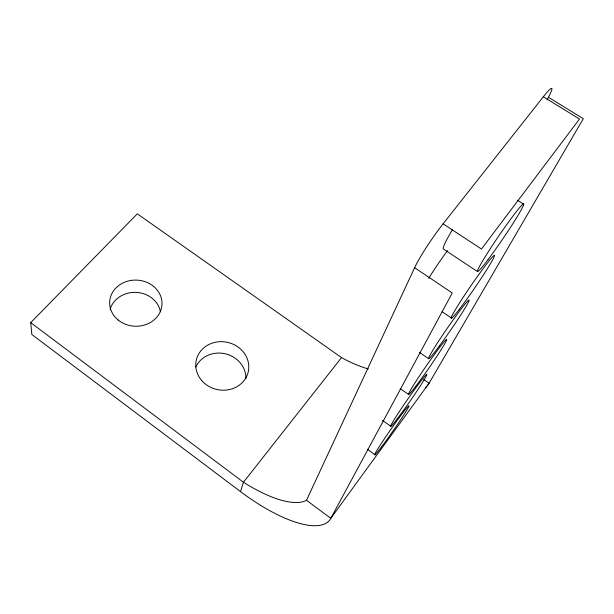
<?xml version="1.0" encoding="UTF-8"?>
<svg xmlns="http://www.w3.org/2000/svg" width="614" height="614" viewBox="0 0 614 614"><rect width="100%" height="100%" fill="white"/><g stroke="black" fill="none" stroke-linecap="round" stroke-linejoin="round"><path stroke-width="0.92" d="M414.619 267.704L452.257 292.985L330.808 518.339L306.493 500.272L414.619 267.704A36.333 3.753 -55.8 0 1 443.101 223.826L543.321 96.782A34.699 3.185 -56.4 0 1 548.44 97.296L583.3 118.709L429.079 383.213L330.808 518.339A98.892 34.545 39.4 0 1 240.519 491.599L243.466 482.243L341.53 357.594A86.95 41.33 38.9 0 0 368.369 368.96M547.097 99.829L548.44 97.296M240.519 491.599L31.851 334.5L30.7 322.642L137.329 213.818L341.53 357.594M543.321 96.782L579.501 119.024L481.445 249.038L443.101 223.826M517.702 200.348L523.235 203.902M477.347 271.495L443.231 248.877A40.754 3.822 -55.9 0 1 452.61 229.467M442.126 311.682L451.589 318.098M419.316 352.29L428.626 358.722M423.675 379.452L429.079 383.213A92.108 43.187 38.4 0 1 425.54 387.695M400.221 388.608L408.655 394.533M382.461 420.352L390.865 426.331M367.341 449.218L374.993 454.736M30.7 322.642L243.466 482.243A93.412 33.11 39.8 0 0 306.493 500.272M195.843 366.926A26.133 23.839 12.3 0 1 225.453 353.825A26.133 23.839 12.3 0 1 245.876 378.807M110.075 309.517A25.711 22.787 2.2 0 1 136.131 292.379A25.711 22.787 2.2 0 1 160.438 311.828M428.718 278.334A37.845 3.339 -55.7 0 1 447.537 250.627M201.561 380.335A26.632 24.161 12.3 0 0 246.974 375.691A26.632 24.161 12.3 0 0 218.277 341.814A26.632 24.161 12.3 0 0 201.561 380.335M118.149 320.024A26.187 23.079 2.5 0 0 161.39 308.389A26.187 23.079 2.5 0 0 127.935 281.082A26.187 23.079 2.5 0 0 118.149 320.024M439.279 346.081A35.627 1.919 -55.4 0 0 469.104 300.131A35.627 1.919 -55.4 0 0 438.104 341.929A35.627 1.919 -55.4 0 0 439.279 346.081M415.21 387.004A33.478 1.696 -55.3 0 0 446.393 340.601A33.478 1.696 -55.3 0 0 421.181 373.389A33.478 1.696 -55.3 0 0 415.21 387.004M397.227 418.886A31.613 1.512 -55.2 0 0 426.576 375.338A31.613 1.512 -55.2 0 0 402.446 406.913A31.613 1.512 -55.2 0 0 397.227 418.886M459.287 309.349A38.122 2.18 -55.5 0 0 494.308 256.445A38.122 2.18 -55.5 0 0 465.228 294.198A38.122 2.18 -55.5 0 0 459.287 309.349M381.317 447.184A29.963 1.351 -55.1 0 0 408.901 406.291A29.963 1.351 -55.1 0 0 385.531 437.114A29.963 1.351 -55.1 0 0 381.317 447.184M488.061 259.584A41.069 2.502 -55.7 0 0 523.765 204.293A41.069 2.502 -55.7 0 0 489.865 249.33A41.069 2.502 -55.7 0 0 488.061 259.584"/></g></svg>
